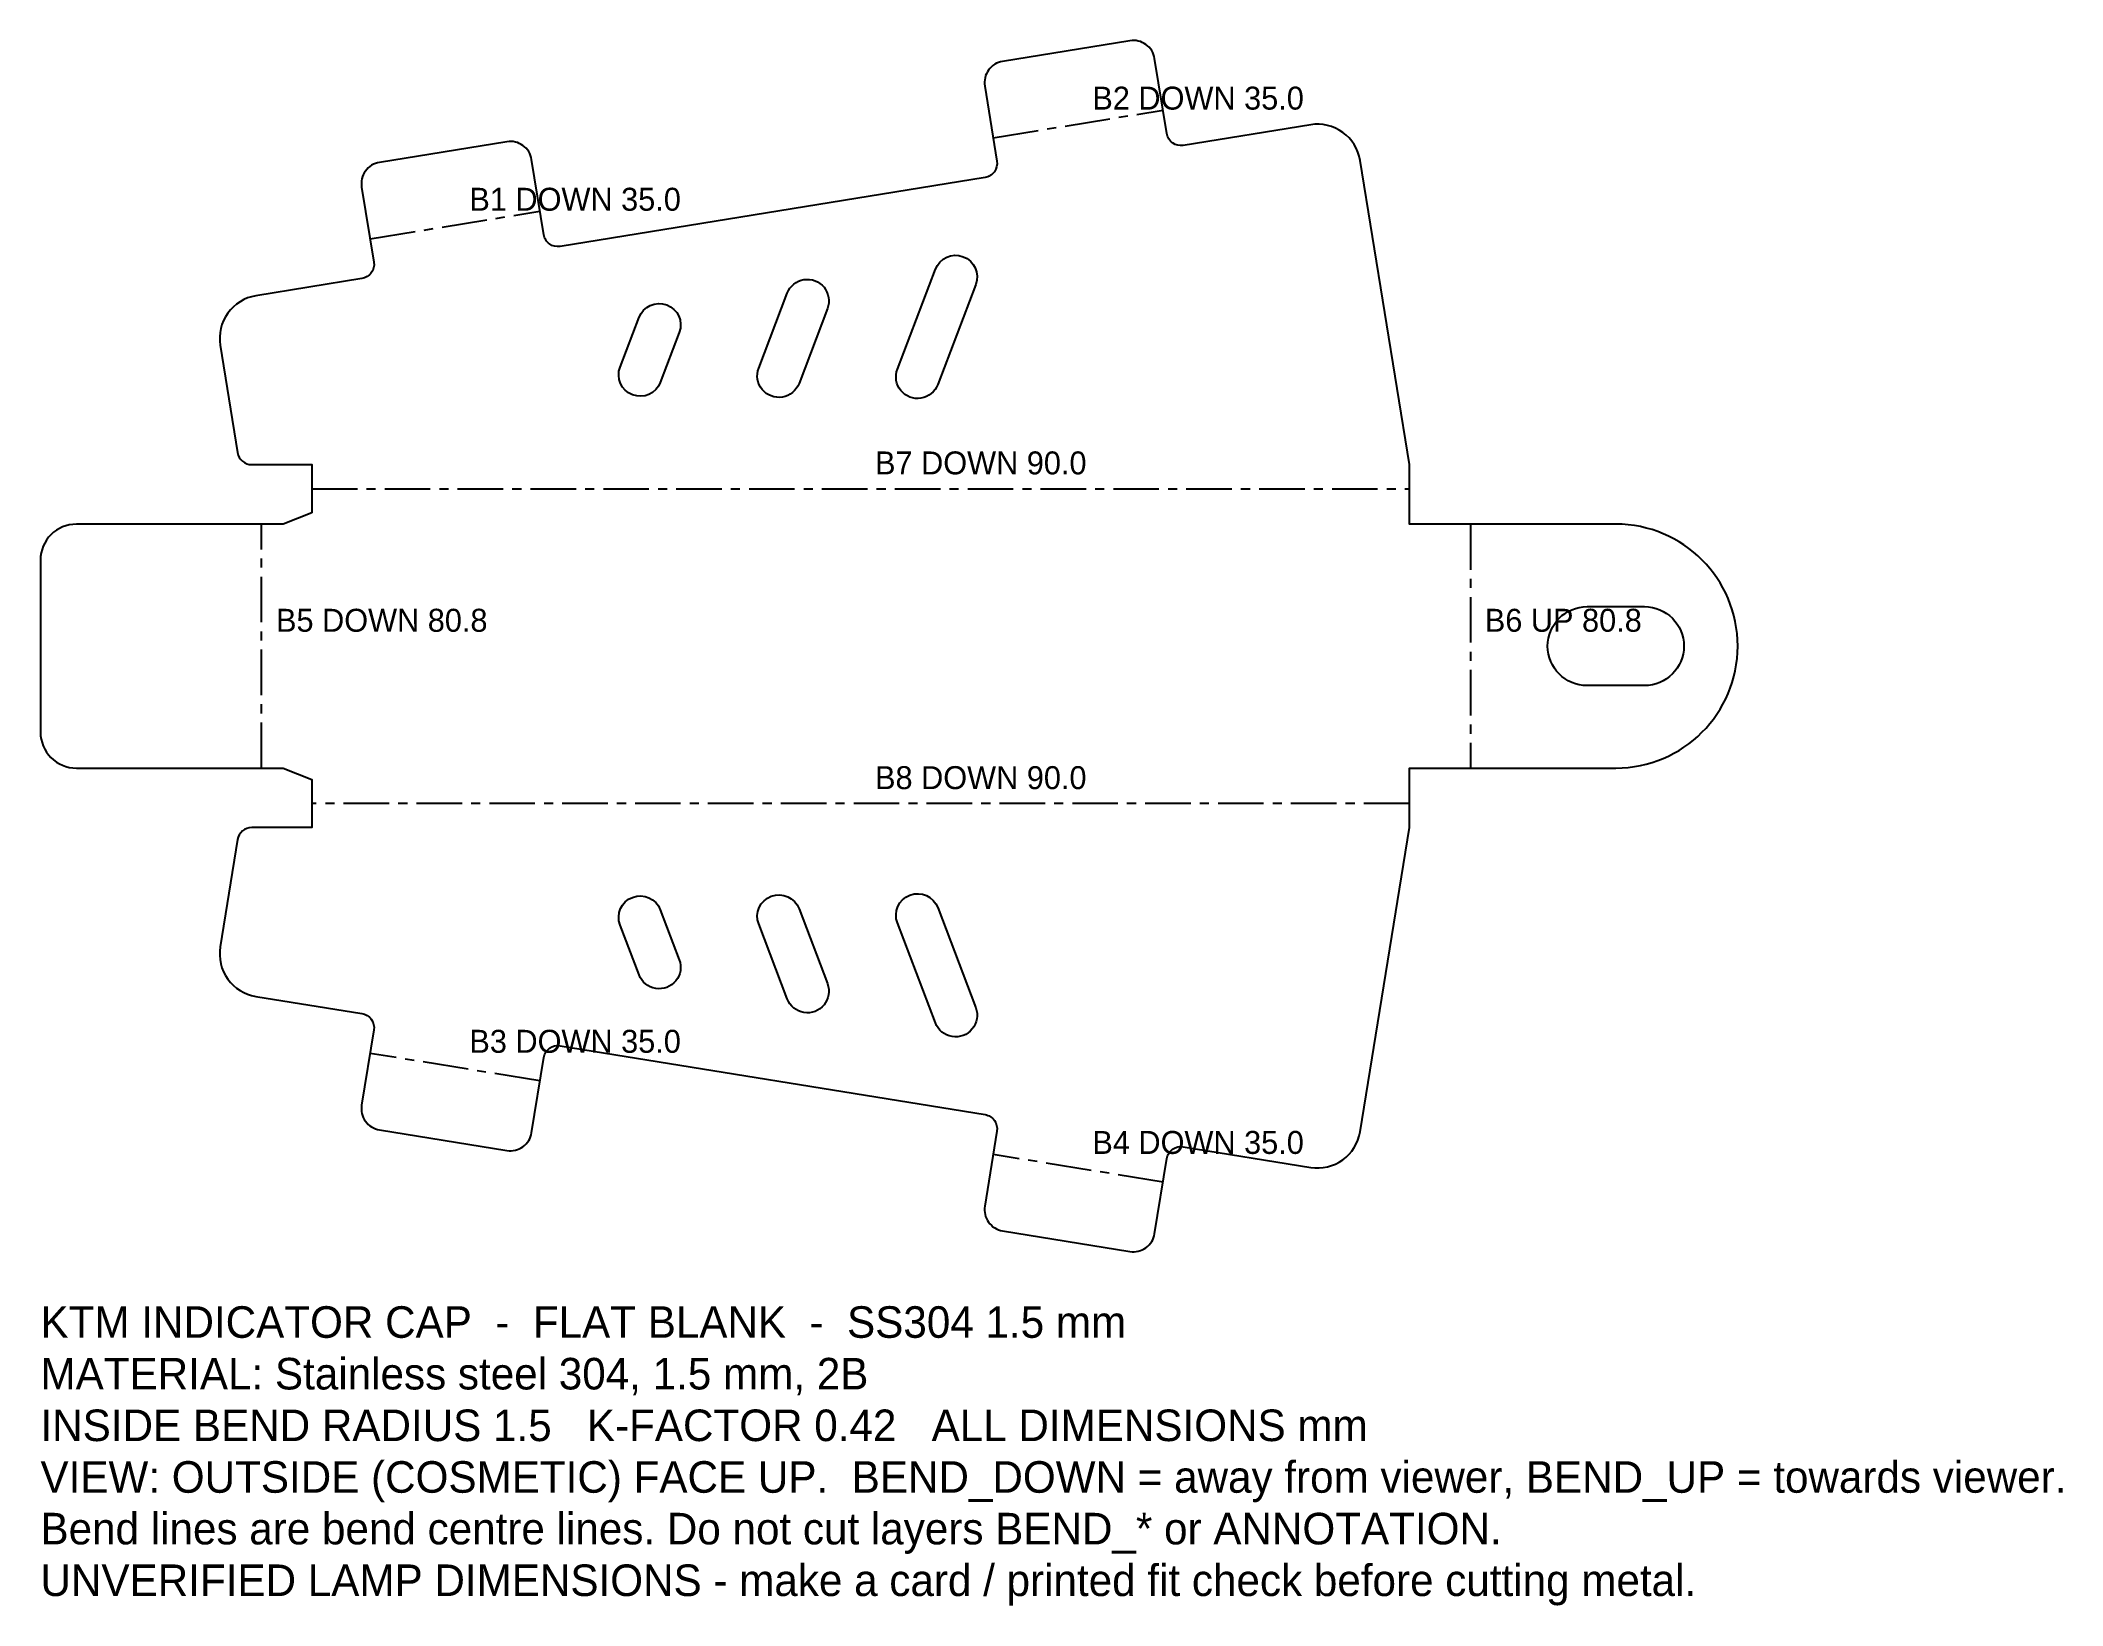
# Model space of a CAD drawing. Header units: millimetres. Extents: x -17 to 124, y -67 to 42.
import ezdxf

# ---------------------------------------------------------------- set-up
doc = ezdxf.new("R2010")
doc.units = ezdxf.units.MM
doc.linetypes.add('CENTER', pattern=[5.08, 3.175, -0.635, 0.635, -0.635])
for name, color, linetype in [('ANNOTATION', 4, 'CONTINUOUS'), ('BEND_DOWN', 3, 'CENTER'), ('BEND_UP', 1, 'CENTER'), ('CUT', 7, 'CONTINUOUS')]:
    doc.layers.add(name, color=color, linetype=linetype)

msp = doc.modelspace()

# ---------------------------------------------------------------- linework, layer by layer
at = {"layer": 'BEND_DOWN'}
for p, q in [((49.49, 35.44), (61.34, 37.36)), ((6.06, 28.39), (17.9, 30.31)), ((2, 10.97), (78.51, 10.97)), ((-1.5, -8.5), (-1.5, 8.5)), ((78.51, -10.97), (2, -10.97)), ((17.9, -30.31), (6.06, -28.39)), ((61.34, -37.36), (49.49, -35.44))]:
    msp.add_line(p, q, dxfattribs=at)
at = {"layer": 'BEND_UP'}
msp.add_line((82.77, 8.5), (82.77, -8.5), dxfattribs=at)
at = {"layer": 'CUT'}
for points in [[(2, 9.3), (0, 8.5), (-14.42, 8.5, 0.414214), (-16.92, 6), (-16.92, -6, 0.414214), (-14.42, -8.5), (0, -8.5), (2, -9.3), (2, -12.65), (-2.19, -12.65, 0.367874), (-3.18, -13.49), (-4.39, -20.97, 0.414214), (-1.91, -24.42), (5.49, -25.62, -0.414214), (6.32, -26.76), (5.47, -32, 0.414214), (6.71, -33.72), (15.6, -35.16, 0.414214), (17.32, -33.92), (18.17, -28.68, -0.414214), (19.31, -27.86), (48.93, -32.66, -0.414214), (49.75, -33.81), (48.91, -39.04, 0.414214), (50.15, -40.76), (59.03, -42.2, 0.414214), (60.75, -40.96), (61.6, -35.73, -0.414214), (62.75, -34.9), (71.63, -36.34, 0.414214), (75.07, -33.86), (78.51, -12.65), (78.51, -8.5), (92.9, -8.5, 1), (92.9, 8.5), (78.51, 8.5), (78.51, 12.65), (75.07, 33.86, 0.414214), (71.63, 36.34), (62.75, 34.9, -0.414214), (61.6, 35.73), (60.75, 40.96, 0.414214), (59.03, 42.2), (50.15, 40.76, 0.414214), (48.91, 39.04), (49.75, 33.81, -0.414214), (48.93, 32.66), (19.31, 27.86, -0.414214), (18.17, 28.68), (17.32, 33.92, 0.414214), (15.6, 35.16), (6.71, 33.72, 0.414214), (5.47, 32), (6.32, 26.76, -0.414214), (5.49, 25.62), (-1.91, 24.42, 0.414214), (-4.39, 20.97), (-3.18, 13.49, 0.367874), (-2.19, 12.65), (2, 12.65)], [(42.82, 19.3), (45.47, 26.27, -1), (48.28, 25.21), (45.63, 18.23, -1)], [(33.15, 19.37), (35.14, 24.6, -1), (37.94, 23.53), (35.96, 18.31, -1)], [(24.81, 22.92, -1), (27.61, 21.86), (26.29, 18.38, -1), (23.49, 19.45)], [(90.9, -2.75, -1), (90.9, 2.75), (94.9, 2.75, -1), (94.9, -2.75)], [(27.61, -21.86, -1), (24.81, -22.92), (23.49, -19.45, -1), (26.29, -18.38)], [(35.96, -18.31), (37.94, -23.53, -1), (35.14, -24.6), (33.15, -19.37, -1)], [(45.63, -18.23), (48.28, -25.21, -1), (45.47, -26.27), (42.82, -19.3, -1)]]:
    msp.add_lwpolyline(points, format="xyb", close=True, dxfattribs=at)

# ---------------------------------------------------------------- texts
at = {"layer": 'ANNOTATION'}
for s, height, p in [('B2 DOWN 35.0', 1.6, (56.41, 37.4)), ('B1 DOWN 35.0', 1.6, (12.98, 30.35)), ('B7 DOWN 90.0', 1.6, (41.26, 11.97)), ('B5 DOWN 80.8', 1.6, (-0.5, 1)), ('B6 UP 80.8', 1.6, (83.77, 1)), ('B8 DOWN 90.0', 1.6, (41.26, -9.97)), ('B3 DOWN 35.0', 1.6, (12.98, -28.35)), ('B4 DOWN 35.0', 1.6, (56.41, -35.4)), ('KTM INDICATOR CAP  -  FLAT BLANK  -  SS304 1.5 mm', 2.2, (-16.92, -48.22)), ('MATERIAL: Stainless steel 304, 1.5 mm, 2B', 2.2, (-16.92, -51.82)), ('INSIDE BEND RADIUS 1.5   K-FACTOR 0.42   ALL DIMENSIONS mm', 2.2, (-16.92, -55.42)), ('VIEW: OUTSIDE (COSMETIC) FACE UP.  BEND_DOWN = away from viewer, BEND_UP = towards viewer.', 2.2, (-16.92, -59.02)), ('Bend lines are bend centre lines. Do not cut layers BEND_* or ANNOTATION.', 2.2, (-16.92, -62.62)), ('UNVERIFIED LAMP DIMENSIONS - make a card / printed fit check before cutting metal.', 2.2, (-16.92, -66.22))]:
    msp.add_text(s, height=height, dxfattribs=at).set_placement(p)

doc.saveas('drawing.dxf')
